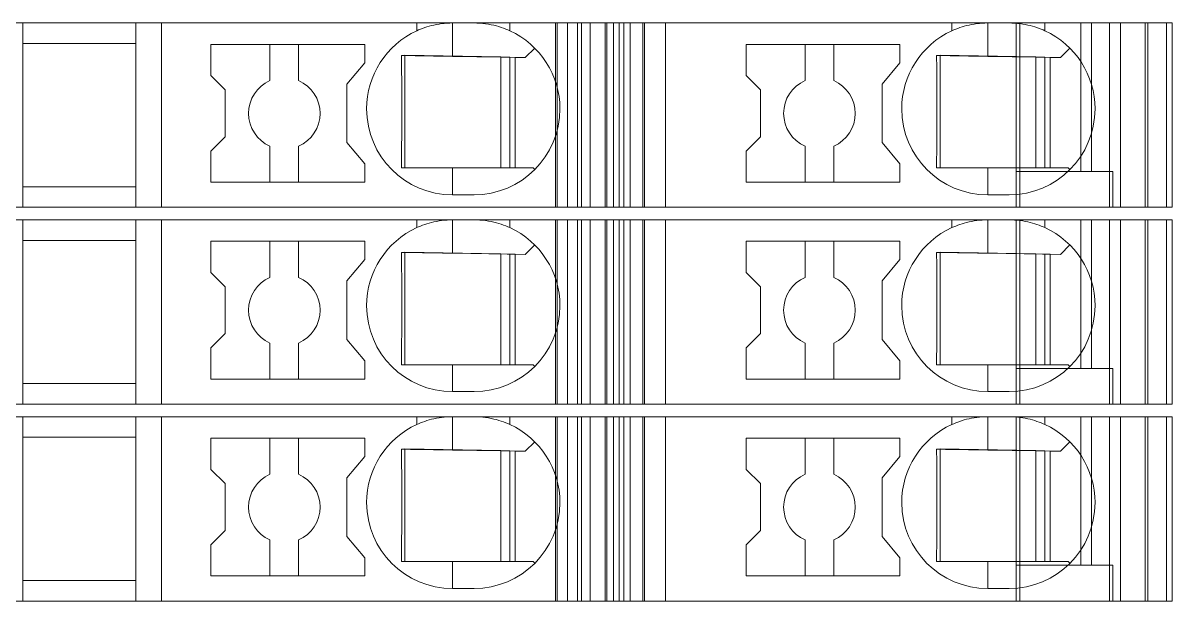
# Model space of a CAD drawing. Header units: millimetres. Extents: x 0 to 2100, y 0 to 1485.
# Drawn here: x 1258.05 to 1290.15, y 370.85 to 387 of the extents above; entities that cross this region are included whole.
import ezdxf
from ezdxf.enums import TextEntityAlignment as Align

# ---------------------------------------------------------------- set-up
doc = ezdxf.new("R2010")
doc.units = ezdxf.units.MM
for name, color, linetype, lineweight in [('EPLAN309', 5, 'Continuous', 5), ('EPLAN493', 5, 'Continuous', 5), ('MAIN-1', 7, 'Continuous', 5), ('MAIN-2', 7, 'Continuous', 5)]:
    doc.layers.add(name, color=color, linetype=linetype, lineweight=lineweight)
doc.styles.add('Tahoma', font='')
doc.styles.get('Tahoma').set_extended_font_data('Tahoma')

# ---------------------------------------------------------------- blocks, each defined once
blk = doc.blocks.new('EPLSYM_LibrarySPECIAL_Symbol12_Variant0_Placement8_75')
at = {"layer": 'EPLAN309', "lineweight": 13, "ltscale": 20}
blk.add_lwpolyline([(0, -5.15), (68.15, -5.15), (68.15, 0), (0, 0)], close=True, dxfattribs=at)
at = {"layer": 'EPLAN493', "color": 5, "style": 'Tahoma'}
blk.add_attdef('17_20450', text='', height=2.93475, dxfattribs=at).set_placement((0, -27.293475), align=Align.MIDDLE_RIGHT)
blk = doc.blocks.new('EPLSYM_LibrarySPECIAL_Symbol12_Variant0_Placement8_76')
at = {"layer": 'EPLAN309', "lineweight": 13, "ltscale": 20}
blk.add_lwpolyline([(0, -5.15), (68.15, -5.15), (68.15, 0), (0, 0)], close=True, dxfattribs=at)
at = {"layer": 'EPLAN493', "color": 5, "style": 'Tahoma'}
blk.add_attdef('17_20450', text='', height=2.93475, dxfattribs=at).set_placement((0, -27.293475), align=Align.MIDDLE_RIGHT)
blk = doc.blocks.new('EPLSYM_LibrarySPECIAL_Symbol12_Variant0_Placement8_77')
at = {"layer": 'EPLAN309', "lineweight": 13, "ltscale": 20}
blk.add_lwpolyline([(0, -5.15), (68.15, -5.15), (68.15, 0), (0, 0)], close=True, dxfattribs=at)
at = {"layer": 'EPLAN493', "color": 5, "style": 'Tahoma'}
blk.add_attdef('17_20450', text='', height=2.93475, dxfattribs=at).set_placement((0, -27.293475), align=Align.MIDDLE_RIGHT)

msp = doc.modelspace()

# ---------------------------------------------------------------- linework, layer by layer
at = {"layer": 'MAIN-1'}
for p, q in [((1258.05, 387), (1261.2, 387)), ((1258.05, 387), (1258.05, 381.85)), ((1261.919, 387), (1261.2, 387)), ((1261.2, 381.85), (1261.2, 387)), ((1269.05, 387), (1261.919, 387)), ((1261.919, 387), (1261.919, 381.85)), ((1269.05, 387), (1270.05, 387)), ((1269.05, 386.782), (1269.05, 387)), ((1269.156, 386.827), (1269.102, 386.805)), ((1269.213, 386.849), (1269.156, 386.827)), ((1269.272, 386.87), (1269.213, 386.849)), ((1269.333, 386.89), (1269.272, 386.87)), ((1269.397, 386.909), (1269.333, 386.89)), ((1269.463, 386.927), (1269.397, 386.909)), ((1269.531, 386.943), (1269.463, 386.927)), ((1269.601, 386.958), (1269.531, 386.943)), ((1269.673, 386.97), (1269.601, 386.958)), ((1269.746, 386.981), (1269.673, 386.97)), ((1269.821, 386.989), (1269.746, 386.981)), ((1269.897, 386.995), (1269.821, 386.989)), ((1269.973, 386.999), (1269.897, 386.995)), ((1270.05, 387), (1269.973, 386.999)), ((1270.05, 386.068), (1270.05, 387)), ((1270.05, 387), (1270.65, 387)), ((1270.65, 387), (1270.732, 386.999)), ((1271.65, 387), (1270.65, 387)), ((1270.732, 386.999), (1270.814, 386.994)), ((1270.814, 386.994), (1270.896, 386.987)), ((1270.896, 386.987), (1270.975, 386.978)), ((1270.975, 386.978), (1271.053, 386.966)), ((1271.053, 386.966), (1271.13, 386.952)), ((1271.13, 386.952), (1271.204, 386.935)), ((1271.204, 386.935), (1271.275, 386.917)), ((1271.275, 386.917), (1271.345, 386.897)), ((1271.345, 386.897), (1271.411, 386.876)), ((1271.411, 386.876), (1271.475, 386.854)), ((1271.475, 386.854), (1271.536, 386.831)), ((1271.536, 386.831), (1271.594, 386.806)), ((1271.594, 386.806), (1271.65, 386.782)), ((1271.65, 387), (1274.704, 387)), ((1271.65, 386.782), (1271.65, 387)), ((1274.832, 387), (1274.704, 387)), ((1274.704, 381.85), (1274.704, 387)), ((1274.832, 387), (1275.367, 387)), ((1274.832, 381.85), (1274.832, 387)), ((1276, 387), (1275.367, 387)), ((1275.367, 381.85), (1275.367, 387)), ((1276, 387), (1284, 387)), ((1276, 381.85), (1276, 387)), ((1284, 387), (1285, 387)), ((1284, 386.782), (1284, 387)), ((1284.106, 386.827), (1284.052, 386.805)), ((1284.163, 386.849), (1284.106, 386.827)), ((1284.222, 386.87), (1284.163, 386.849)), ((1284.283, 386.89), (1284.222, 386.87)), ((1284.347, 386.909), (1284.283, 386.89)), ((1284.413, 386.927), (1284.347, 386.909)), ((1284.481, 386.943), (1284.413, 386.927)), ((1284.551, 386.958), (1284.481, 386.943)), ((1284.622, 386.97), (1284.551, 386.958)), ((1284.696, 386.981), (1284.622, 386.97)), ((1284.771, 386.989), (1284.696, 386.981)), ((1284.847, 386.995), (1284.771, 386.989)), ((1284.923, 386.999), (1284.847, 386.995)), ((1285, 387), (1284.923, 386.999)), ((1285, 386.068), (1285, 387)), ((1285, 387), (1285.6, 387)), ((1285.6, 387), (1285.677, 386.999)), ((1286.6, 387), (1285.6, 387)), ((1285.677, 386.999), (1285.753, 386.995)), ((1285.753, 386.995), (1285.829, 386.989)), ((1285.829, 386.989), (1285.904, 386.981)), ((1285.904, 386.981), (1285.978, 386.97)), ((1285.978, 386.97), (1286.049, 386.958)), ((1286.049, 386.958), (1286.119, 386.943)), ((1286.119, 386.943), (1286.187, 386.927)), ((1286.187, 386.927), (1286.253, 386.909)), ((1286.253, 386.909), (1286.317, 386.89)), ((1286.317, 386.89), (1286.378, 386.87)), ((1286.378, 386.87), (1286.437, 386.849)), ((1286.437, 386.849), (1286.494, 386.827)), ((1286.494, 386.827), (1286.548, 386.805)), ((1286.6, 387), (1290, 387)), ((1286.6, 386.782), (1286.6, 387)), ((1290, 381.85), (1290, 387)), ((1269.102, 386.805), (1269.05, 386.782)), ((1284.052, 386.805), (1284, 386.782)), ((1286.548, 386.805), (1286.6, 386.782)), ((1258.05, 386.425), (1261.2, 386.425)), ((1263.3, 386.4), (1263.3, 385.529)), ((1263.3, 386.4), (1267.6, 386.4)), ((1264.95, 386.4), (1264.95, 385.392)), ((1265.75, 385.392), (1265.75, 386.4)), ((1267.6, 385.889), (1267.6, 386.4)), ((1272.083, 386.033), (1272.347, 386.297)), ((1278.25, 386.4), (1278.25, 385.529)), ((1278.25, 386.4), (1282.55, 386.4)), ((1279.9, 386.4), (1279.9, 385.392)), ((1280.7, 385.392), (1280.7, 386.4)), ((1282.55, 385.889), (1282.55, 386.4)), ((1287.033, 386.033), (1287.297, 386.297)), ((1267.1, 385.293), (1267.6, 385.889)), ((1268.624, 386.092), (1268.625, 386.022)), ((1268.685, 386.091), (1268.624, 386.092)), ((1268.625, 386.022), (1268.625, 385.95)), ((1268.625, 385.95), (1268.626, 385.877)), ((1268.626, 385.877), (1268.627, 385.803)), ((1268.746, 386.09), (1268.685, 386.091)), ((1268.721, 386.091), (1268.721, 382.95)), ((1268.809, 386.089), (1268.746, 386.09)), ((1268.873, 386.088), (1268.809, 386.089)), ((1268.937, 386.087), (1268.873, 386.088)), ((1269.003, 386.086), (1268.937, 386.087)), ((1269.071, 386.085), (1269.003, 386.086)), ((1269.14, 386.084), (1269.071, 386.085)), ((1269.21, 386.082), (1269.14, 386.084)), ((1269.283, 386.081), (1269.21, 386.082)), ((1269.358, 386.08), (1269.283, 386.081)), ((1269.435, 386.079), (1269.358, 386.08)), ((1269.514, 386.077), (1269.435, 386.079)), ((1269.597, 386.076), (1269.514, 386.077)), ((1269.682, 386.075), (1269.597, 386.076)), ((1269.771, 386.073), (1269.682, 386.075)), ((1269.862, 386.071), (1269.771, 386.073)), ((1269.955, 386.07), (1269.862, 386.071)), ((1270.05, 386.068), (1269.955, 386.07)), ((1270.05, 386.068), (1272.083, 386.033)), ((1271.4, 386.045), (1271.4, 382.95)), ((1271.65, 382.95), (1271.65, 386.04)), ((1271.8, 386.038), (1271.8, 382.95)), ((1282.05, 385.293), (1282.55, 385.889)), ((1283.574, 386.092), (1283.574, 386.022)), ((1283.635, 386.091), (1283.574, 386.092)), ((1283.574, 386.022), (1283.575, 385.95)), ((1283.575, 385.95), (1283.576, 385.877)), ((1283.576, 385.877), (1283.577, 385.803)), ((1283.696, 386.09), (1283.635, 386.091)), ((1283.671, 386.091), (1283.671, 382.95)), ((1283.759, 386.089), (1283.696, 386.09)), ((1283.822, 386.088), (1283.759, 386.089)), ((1283.887, 386.087), (1283.822, 386.088)), ((1283.953, 386.086), (1283.887, 386.087)), ((1284.021, 386.085), (1283.953, 386.086)), ((1284.09, 386.084), (1284.021, 386.085)), ((1284.16, 386.082), (1284.09, 386.084)), ((1284.233, 386.081), (1284.16, 386.082)), ((1284.307, 386.08), (1284.233, 386.081)), ((1284.385, 386.079), (1284.307, 386.08)), ((1284.464, 386.077), (1284.385, 386.079)), ((1284.547, 386.076), (1284.464, 386.077)), ((1284.632, 386.075), (1284.547, 386.076)), ((1284.72, 386.073), (1284.632, 386.075)), ((1284.812, 386.071), (1284.72, 386.073)), ((1284.905, 386.07), (1284.812, 386.071)), ((1285, 386.068), (1284.905, 386.07)), ((1285, 386.068), (1287.033, 386.033)), ((1286.35, 386.045), (1286.35, 382.95)), ((1286.6, 382.95), (1286.6, 386.04)), ((1286.75, 386.038), (1286.75, 382.95)), ((1263.7, 385.129), (1263.3, 385.529)), ((1268.627, 385.803), (1268.628, 385.727)), ((1268.628, 385.727), (1268.628, 385.649)), ((1268.628, 385.649), (1268.629, 385.57)), ((1268.629, 385.57), (1268.63, 385.488)), ((1278.65, 385.129), (1278.25, 385.529)), ((1283.577, 385.803), (1283.577, 385.727)), ((1283.577, 385.727), (1283.578, 385.649)), ((1283.578, 385.649), (1283.579, 385.57)), ((1283.579, 385.57), (1283.58, 385.488)), ((1267.1, 385.293), (1267.1, 383.657)), ((1268.63, 385.488), (1268.63, 385.404)), ((1268.63, 385.404), (1268.631, 385.317)), ((1268.631, 385.317), (1268.631, 385.226)), ((1268.631, 385.226), (1268.632, 385.132)), ((1282.05, 385.293), (1282.05, 383.657)), ((1283.58, 385.488), (1283.58, 385.404)), ((1283.58, 385.404), (1283.581, 385.317)), ((1283.581, 385.317), (1283.581, 385.226)), ((1283.581, 385.226), (1283.582, 385.132)), ((1263.7, 385.129), (1263.7, 383.821)), ((1268.632, 385.132), (1268.633, 385.034)), ((1268.633, 385.034), (1268.633, 384.931)), ((1268.633, 384.931), (1268.633, 384.824)), ((1278.65, 385.129), (1278.65, 383.821)), ((1283.582, 385.132), (1283.582, 385.034)), ((1283.582, 385.034), (1283.583, 384.931)), ((1283.583, 384.931), (1283.583, 384.824)), ((1268.633, 384.824), (1268.633, 384.713)), ((1268.633, 384.713), (1268.634, 384.6)), ((1268.634, 384.6), (1268.633, 384.479)), ((1283.583, 384.824), (1283.583, 384.713)), ((1283.583, 384.713), (1283.583, 384.6)), ((1283.583, 384.6), (1283.583, 384.479)), ((1268.633, 384.247), (1268.632, 384.138)), ((1268.633, 384.479), (1268.633, 384.361)), ((1268.633, 384.361), (1268.633, 384.247)), ((1283.583, 384.247), (1283.582, 384.138)), ((1283.583, 384.479), (1283.583, 384.361)), ((1283.583, 384.361), (1283.583, 384.247)), ((1268.632, 384.034), (1268.631, 383.934)), ((1268.631, 383.934), (1268.631, 383.839)), ((1268.632, 384.138), (1268.632, 384.034)), ((1283.582, 384.034), (1283.581, 383.934)), ((1283.581, 383.934), (1283.581, 383.839)), ((1283.582, 384.138), (1283.582, 384.034)), ((1263.7, 383.821), (1263.3, 383.421)), ((1267.1, 383.657), (1267.6, 383.061)), ((1268.629, 383.659), (1268.628, 383.573)), ((1268.63, 383.748), (1268.629, 383.659)), ((1268.631, 383.839), (1268.63, 383.748)), ((1278.65, 383.821), (1278.25, 383.421)), ((1282.05, 383.657), (1282.55, 383.061)), ((1283.579, 383.659), (1283.578, 383.573)), ((1283.58, 383.748), (1283.579, 383.659)), ((1283.581, 383.839), (1283.58, 383.748)), ((1263.3, 383.421), (1263.3, 382.55)), ((1264.95, 383.558), (1264.95, 382.55)), ((1265.75, 383.558), (1265.75, 382.55)), ((1268.626, 383.329), (1268.625, 383.25)), ((1268.627, 383.408), (1268.626, 383.329)), ((1268.628, 383.49), (1268.627, 383.408)), ((1268.628, 383.573), (1268.628, 383.49)), ((1278.25, 383.421), (1278.25, 382.55)), ((1279.9, 383.558), (1279.9, 382.55)), ((1280.7, 383.558), (1280.7, 382.55)), ((1283.576, 383.329), (1283.575, 383.25)), ((1283.577, 383.408), (1283.576, 383.329)), ((1283.578, 383.49), (1283.577, 383.408)), ((1283.578, 383.573), (1283.578, 383.49)), ((1267.6, 382.55), (1267.6, 383.061)), ((1268.623, 383.024), (1268.622, 382.95)), ((1268.624, 383.098), (1268.623, 383.024)), ((1268.625, 383.25), (1268.624, 383.174)), ((1268.624, 383.174), (1268.624, 383.098)), ((1282.55, 382.55), (1282.55, 383.061)), ((1283.573, 383.024), (1283.572, 382.95)), ((1283.574, 383.098), (1283.573, 383.024)), ((1283.575, 383.25), (1283.574, 383.174)), ((1283.574, 383.174), (1283.574, 383.098)), ((1268.622, 382.95), (1268.683, 382.95)), ((1268.683, 382.95), (1268.746, 382.95)), ((1268.746, 382.95), (1268.809, 382.95)), ((1268.809, 382.95), (1268.873, 382.95)), ((1268.873, 382.95), (1268.939, 382.95)), ((1268.939, 382.95), (1269.005, 382.95)), ((1269.005, 382.95), (1269.074, 382.95)), ((1269.074, 382.95), (1269.144, 382.95)), ((1269.144, 382.95), (1269.215, 382.95)), ((1269.215, 382.95), (1269.289, 382.95)), ((1269.289, 382.95), (1269.364, 382.95)), ((1269.364, 382.95), (1269.442, 382.95)), ((1269.442, 382.95), (1269.522, 382.95)), ((1269.522, 382.95), (1269.605, 382.95)), ((1269.605, 382.95), (1269.69, 382.95)), ((1269.69, 382.95), (1269.778, 382.95)), ((1269.778, 382.95), (1269.867, 382.95)), ((1269.867, 382.95), (1269.958, 382.95)), ((1269.958, 382.95), (1270.05, 382.95)), ((1270.05, 382.95), (1272.3, 382.95)), ((1270.05, 382.95), (1270.05, 382.2)), ((1272.347, 382.903), (1272.3, 382.95)), ((1283.572, 382.95), (1283.633, 382.95)), ((1283.633, 382.95), (1283.695, 382.95)), ((1283.695, 382.95), (1283.759, 382.95)), ((1283.759, 382.95), (1283.823, 382.95)), ((1283.823, 382.95), (1283.889, 382.95)), ((1283.889, 382.95), (1283.955, 382.95)), ((1283.955, 382.95), (1284.024, 382.95)), ((1284.024, 382.95), (1284.093, 382.95)), ((1284.093, 382.95), (1284.165, 382.95)), ((1284.165, 382.95), (1284.239, 382.95)), ((1284.239, 382.95), (1284.314, 382.95)), ((1284.314, 382.95), (1284.392, 382.95)), ((1284.392, 382.95), (1284.472, 382.95)), ((1284.472, 382.95), (1284.555, 382.95)), ((1284.555, 382.95), (1284.64, 382.95)), ((1284.64, 382.95), (1284.727, 382.95)), ((1284.727, 382.95), (1284.817, 382.95)), ((1284.817, 382.95), (1284.908, 382.95)), ((1284.908, 382.95), (1285, 382.95)), ((1285, 382.95), (1285, 382.2)), ((1285, 382.95), (1287.25, 382.95)), ((1287.297, 382.903), (1287.25, 382.95)), ((1258.05, 382.425), (1261.2, 382.425)), ((1267.6, 382.55), (1263.3, 382.55)), ((1282.55, 382.55), (1278.25, 382.55)), ((1270.65, 382.2), (1270.05, 382.2)), ((1285.6, 382.2), (1285, 382.2)), ((1258.05, 381.85), (1261.2, 381.85)), ((1261.919, 381.85), (1261.2, 381.85)), ((1261.919, 381.85), (1274.704, 381.85)), ((1273.544, 381.85), (1273.544, 381.85)), ((1273.65, 381.85), (1273.65, 381.85)), ((1274.832, 381.85), (1274.704, 381.85)), ((1274.832, 381.85), (1275.367, 381.85)), ((1276, 381.85), (1275.367, 381.85)), ((1276, 381.85), (1290, 381.85)), ((1288.5, 381.85), (1288.5, 381.85)), ((1258.05, 381.5), (1261.2, 381.5)), ((1258.05, 381.5), (1258.05, 376.35)), ((1261.919, 381.5), (1261.2, 381.5)), ((1261.2, 376.35), (1261.2, 381.5)), ((1269.05, 381.5), (1261.919, 381.5)), ((1261.919, 381.5), (1261.919, 376.35)), ((1269.05, 381.5), (1270.05, 381.5)), ((1269.05, 381.282), (1269.05, 381.5)), ((1269.213, 381.349), (1269.156, 381.327)), ((1269.272, 381.37), (1269.213, 381.349)), ((1269.333, 381.39), (1269.272, 381.37)), ((1269.397, 381.409), (1269.333, 381.39)), ((1269.463, 381.427), (1269.397, 381.409)), ((1269.531, 381.443), (1269.463, 381.427)), ((1269.601, 381.458), (1269.531, 381.443)), ((1269.673, 381.47), (1269.601, 381.458)), ((1269.746, 381.481), (1269.673, 381.47)), ((1269.821, 381.489), (1269.746, 381.481)), ((1269.897, 381.495), (1269.821, 381.489)), ((1269.973, 381.499), (1269.897, 381.495)), ((1270.05, 381.5), (1269.973, 381.499)), ((1270.05, 380.568), (1270.05, 381.5)), ((1270.05, 381.5), (1270.65, 381.5)), ((1270.65, 381.5), (1270.732, 381.499)), ((1271.65, 381.5), (1270.65, 381.5)), ((1270.732, 381.499), (1270.814, 381.494)), ((1270.814, 381.494), (1270.896, 381.487)), ((1270.896, 381.487), (1270.975, 381.478)), ((1270.975, 381.478), (1271.053, 381.466)), ((1271.053, 381.466), (1271.13, 381.452)), ((1271.13, 381.452), (1271.204, 381.435)), ((1271.204, 381.435), (1271.275, 381.417)), ((1271.275, 381.417), (1271.345, 381.397)), ((1271.345, 381.397), (1271.411, 381.376)), ((1271.411, 381.376), (1271.475, 381.354)), ((1271.475, 381.354), (1271.536, 381.331)), ((1271.65, 381.5), (1274.704, 381.5)), ((1271.65, 381.282), (1271.65, 381.5)), ((1274.832, 381.5), (1274.704, 381.5)), ((1274.704, 376.35), (1274.704, 381.5)), ((1274.832, 381.5), (1275.367, 381.5)), ((1274.832, 376.35), (1274.832, 381.5)), ((1276, 381.5), (1275.367, 381.5)), ((1275.367, 376.35), (1275.367, 381.5)), ((1276, 381.5), (1284, 381.5)), ((1276, 376.35), (1276, 381.5)), ((1284, 381.5), (1285, 381.5)), ((1284, 381.282), (1284, 381.5)), ((1284.163, 381.349), (1284.106, 381.327)), ((1284.222, 381.37), (1284.163, 381.349)), ((1284.283, 381.39), (1284.222, 381.37)), ((1284.347, 381.409), (1284.283, 381.39)), ((1284.413, 381.427), (1284.347, 381.409)), ((1284.481, 381.443), (1284.413, 381.427)), ((1284.551, 381.458), (1284.481, 381.443)), ((1284.622, 381.47), (1284.551, 381.458)), ((1284.696, 381.481), (1284.622, 381.47)), ((1284.771, 381.489), (1284.696, 381.481)), ((1284.847, 381.495), (1284.771, 381.489)), ((1284.923, 381.499), (1284.847, 381.495)), ((1285, 381.5), (1284.923, 381.499)), ((1285, 380.568), (1285, 381.5)), ((1285, 381.5), (1285.6, 381.5)), ((1285.6, 381.5), (1285.677, 381.499)), ((1286.6, 381.5), (1285.6, 381.5)), ((1285.677, 381.499), (1285.753, 381.495)), ((1285.753, 381.495), (1285.829, 381.489)), ((1285.829, 381.489), (1285.904, 381.481)), ((1285.904, 381.481), (1285.978, 381.47)), ((1285.978, 381.47), (1286.049, 381.458)), ((1286.049, 381.458), (1286.119, 381.443)), ((1286.119, 381.443), (1286.187, 381.427)), ((1286.187, 381.427), (1286.253, 381.409)), ((1286.253, 381.409), (1286.317, 381.39)), ((1286.317, 381.39), (1286.378, 381.37)), ((1286.378, 381.37), (1286.437, 381.349)), ((1286.437, 381.349), (1286.494, 381.327)), ((1286.6, 381.5), (1290, 381.5)), ((1286.6, 381.282), (1286.6, 381.5)), ((1290, 376.35), (1290, 381.5)), ((1269.102, 381.305), (1269.05, 381.282)), ((1269.156, 381.327), (1269.102, 381.305)), ((1271.536, 381.331), (1271.594, 381.306)), ((1271.594, 381.306), (1271.65, 381.282)), ((1284.052, 381.305), (1284, 381.282)), ((1284.106, 381.327), (1284.052, 381.305)), ((1286.494, 381.327), (1286.548, 381.305)), ((1286.548, 381.305), (1286.6, 381.282)), ((1258.05, 380.925), (1261.2, 380.925)), ((1263.3, 380.9), (1263.3, 380.029)), ((1263.3, 380.9), (1267.6, 380.9)), ((1264.95, 380.9), (1264.95, 379.892)), ((1265.75, 379.892), (1265.75, 380.9)), ((1267.6, 380.389), (1267.6, 380.9)), ((1272.083, 380.533), (1272.347, 380.797)), ((1278.25, 380.9), (1278.25, 380.029)), ((1278.25, 380.9), (1282.55, 380.9)), ((1279.9, 380.9), (1279.9, 379.892)), ((1280.7, 379.892), (1280.7, 380.9)), ((1282.55, 380.389), (1282.55, 380.9)), ((1287.033, 380.533), (1287.297, 380.797)), ((1267.1, 379.793), (1267.6, 380.389)), ((1268.624, 380.592), (1268.625, 380.522)), ((1268.685, 380.591), (1268.624, 380.592)), ((1268.625, 380.522), (1268.625, 380.45)), ((1268.625, 380.45), (1268.626, 380.377)), ((1268.746, 380.59), (1268.685, 380.591)), ((1268.721, 380.591), (1268.721, 377.45)), ((1268.809, 380.589), (1268.746, 380.59)), ((1268.873, 380.588), (1268.809, 380.589)), ((1268.937, 380.587), (1268.873, 380.588)), ((1269.003, 380.586), (1268.937, 380.587)), ((1269.071, 380.585), (1269.003, 380.586)), ((1269.14, 380.584), (1269.071, 380.585)), ((1269.21, 380.582), (1269.14, 380.584)), ((1269.283, 380.581), (1269.21, 380.582)), ((1269.358, 380.58), (1269.283, 380.581)), ((1269.435, 380.579), (1269.358, 380.58)), ((1269.514, 380.577), (1269.435, 380.579)), ((1269.597, 380.576), (1269.514, 380.577)), ((1269.682, 380.575), (1269.597, 380.576)), ((1269.771, 380.573), (1269.682, 380.575)), ((1269.862, 380.571), (1269.771, 380.573)), ((1269.955, 380.57), (1269.862, 380.571)), ((1270.05, 380.568), (1269.955, 380.57)), ((1270.05, 380.568), (1272.083, 380.533)), ((1271.4, 380.545), (1271.4, 377.45)), ((1271.65, 377.45), (1271.65, 380.54)), ((1271.8, 380.538), (1271.8, 377.45)), ((1282.05, 379.793), (1282.55, 380.389)), ((1283.574, 380.592), (1283.574, 380.522)), ((1283.635, 380.591), (1283.574, 380.592)), ((1283.574, 380.522), (1283.575, 380.45)), ((1283.575, 380.45), (1283.576, 380.377)), ((1283.696, 380.59), (1283.635, 380.591)), ((1283.671, 380.591), (1283.671, 377.45)), ((1283.759, 380.589), (1283.696, 380.59)), ((1283.822, 380.588), (1283.759, 380.589)), ((1283.887, 380.587), (1283.822, 380.588)), ((1283.953, 380.586), (1283.887, 380.587)), ((1284.021, 380.585), (1283.953, 380.586)), ((1284.09, 380.584), (1284.021, 380.585)), ((1284.16, 380.582), (1284.09, 380.584)), ((1284.233, 380.581), (1284.16, 380.582)), ((1284.307, 380.58), (1284.233, 380.581)), ((1284.385, 380.579), (1284.307, 380.58)), ((1284.464, 380.577), (1284.385, 380.579)), ((1284.547, 380.576), (1284.464, 380.577)), ((1284.632, 380.575), (1284.547, 380.576)), ((1284.72, 380.573), (1284.632, 380.575)), ((1284.812, 380.571), (1284.72, 380.573)), ((1284.905, 380.57), (1284.812, 380.571)), ((1285, 380.568), (1284.905, 380.57)), ((1285, 380.568), (1287.033, 380.533)), ((1286.35, 380.545), (1286.35, 377.45)), ((1286.6, 377.45), (1286.6, 380.54)), ((1286.75, 380.538), (1286.75, 377.45)), ((1268.626, 380.377), (1268.627, 380.303)), ((1268.627, 380.303), (1268.628, 380.227)), ((1268.628, 380.227), (1268.628, 380.149)), ((1268.628, 380.149), (1268.629, 380.07)), ((1268.629, 380.07), (1268.63, 379.988)), ((1283.576, 380.377), (1283.577, 380.303)), ((1283.577, 380.303), (1283.577, 380.227)), ((1283.577, 380.227), (1283.578, 380.149)), ((1283.578, 380.149), (1283.579, 380.07)), ((1283.579, 380.07), (1283.58, 379.988)), ((1263.7, 379.629), (1263.3, 380.029)), ((1267.1, 379.793), (1267.1, 378.157)), ((1268.63, 379.988), (1268.63, 379.904)), ((1268.63, 379.904), (1268.631, 379.817)), ((1268.631, 379.817), (1268.631, 379.726)), ((1278.65, 379.629), (1278.25, 380.029)), ((1282.05, 379.793), (1282.05, 378.157)), ((1283.58, 379.988), (1283.58, 379.904)), ((1283.58, 379.904), (1283.581, 379.817)), ((1283.581, 379.817), (1283.581, 379.726)), ((1263.7, 379.629), (1263.7, 378.321)), ((1268.631, 379.726), (1268.632, 379.632)), ((1268.632, 379.632), (1268.633, 379.534)), ((1268.633, 379.534), (1268.633, 379.431)), ((1268.633, 379.431), (1268.633, 379.324)), ((1278.65, 379.629), (1278.65, 378.321)), ((1283.581, 379.726), (1283.582, 379.632)), ((1283.582, 379.632), (1283.582, 379.534)), ((1283.582, 379.534), (1283.583, 379.431)), ((1283.583, 379.431), (1283.583, 379.324)), ((1268.633, 379.324), (1268.633, 379.213)), ((1268.633, 379.213), (1268.634, 379.1)), ((1283.583, 379.324), (1283.583, 379.213)), ((1283.583, 379.213), (1283.583, 379.1)), ((1268.634, 379.1), (1268.633, 378.979)), ((1268.633, 378.979), (1268.633, 378.861)), ((1268.633, 378.861), (1268.633, 378.747)), ((1283.583, 379.1), (1283.583, 378.979)), ((1283.583, 378.979), (1283.583, 378.861)), ((1283.583, 378.861), (1283.583, 378.747)), ((1268.632, 378.534), (1268.631, 378.434)), ((1268.633, 378.747), (1268.632, 378.638)), ((1268.632, 378.638), (1268.632, 378.534)), ((1283.582, 378.534), (1283.581, 378.434)), ((1283.583, 378.747), (1283.582, 378.638)), ((1283.582, 378.638), (1283.582, 378.534)), ((1263.7, 378.321), (1263.3, 377.921)), ((1267.1, 378.157), (1267.6, 377.561)), ((1268.629, 378.159), (1268.628, 378.073)), ((1268.63, 378.248), (1268.629, 378.159)), ((1268.631, 378.339), (1268.63, 378.248)), ((1268.631, 378.434), (1268.631, 378.339)), ((1278.65, 378.321), (1278.25, 377.921)), ((1282.05, 378.157), (1282.55, 377.561)), ((1283.579, 378.159), (1283.578, 378.073)), ((1283.58, 378.248), (1283.579, 378.159)), ((1283.581, 378.339), (1283.58, 378.248)), ((1283.581, 378.434), (1283.581, 378.339)), ((1263.3, 377.921), (1263.3, 377.05)), ((1264.95, 378.058), (1264.95, 377.05)), ((1265.75, 378.058), (1265.75, 377.05)), ((1268.626, 377.829), (1268.625, 377.75)), ((1268.627, 377.908), (1268.626, 377.829)), ((1268.628, 377.99), (1268.627, 377.908)), ((1268.628, 378.073), (1268.628, 377.99)), ((1278.25, 377.921), (1278.25, 377.05)), ((1279.9, 378.058), (1279.9, 377.05)), ((1280.7, 378.058), (1280.7, 377.05)), ((1283.576, 377.829), (1283.575, 377.75)), ((1283.577, 377.908), (1283.576, 377.829)), ((1283.578, 377.99), (1283.577, 377.908)), ((1283.578, 378.073), (1283.578, 377.99)), ((1267.6, 377.05), (1267.6, 377.561)), ((1268.623, 377.524), (1268.622, 377.45)), ((1268.624, 377.598), (1268.623, 377.524)), ((1268.625, 377.75), (1268.624, 377.674)), ((1268.624, 377.674), (1268.624, 377.598)), ((1282.55, 377.05), (1282.55, 377.561)), ((1283.573, 377.524), (1283.572, 377.45)), ((1283.574, 377.598), (1283.573, 377.524)), ((1283.575, 377.75), (1283.574, 377.674)), ((1283.574, 377.674), (1283.574, 377.598)), ((1268.622, 377.45), (1268.683, 377.45)), ((1268.683, 377.45), (1268.746, 377.45)), ((1268.746, 377.45), (1268.809, 377.45)), ((1268.809, 377.45), (1268.873, 377.45)), ((1268.873, 377.45), (1268.939, 377.45)), ((1268.939, 377.45), (1269.005, 377.45)), ((1269.005, 377.45), (1269.074, 377.45)), ((1269.074, 377.45), (1269.144, 377.45)), ((1269.144, 377.45), (1269.215, 377.45)), ((1269.215, 377.45), (1269.289, 377.45)), ((1269.289, 377.45), (1269.364, 377.45)), ((1269.364, 377.45), (1269.442, 377.45)), ((1269.442, 377.45), (1269.522, 377.45)), ((1269.522, 377.45), (1269.605, 377.45)), ((1269.605, 377.45), (1269.69, 377.45)), ((1269.69, 377.45), (1269.778, 377.45)), ((1269.778, 377.45), (1269.867, 377.45)), ((1269.867, 377.45), (1269.958, 377.45)), ((1269.958, 377.45), (1270.05, 377.45)), ((1270.05, 377.45), (1272.3, 377.45)), ((1270.05, 377.45), (1270.05, 376.7)), ((1272.347, 377.403), (1272.3, 377.45)), ((1283.572, 377.45), (1283.633, 377.45)), ((1283.633, 377.45), (1283.695, 377.45)), ((1283.695, 377.45), (1283.759, 377.45)), ((1283.759, 377.45), (1283.823, 377.45)), ((1283.823, 377.45), (1283.889, 377.45)), ((1283.889, 377.45), (1283.955, 377.45)), ((1283.955, 377.45), (1284.024, 377.45)), ((1284.024, 377.45), (1284.093, 377.45)), ((1284.093, 377.45), (1284.165, 377.45)), ((1284.165, 377.45), (1284.239, 377.45)), ((1284.239, 377.45), (1284.314, 377.45)), ((1284.314, 377.45), (1284.392, 377.45)), ((1284.392, 377.45), (1284.472, 377.45)), ((1284.472, 377.45), (1284.555, 377.45)), ((1284.555, 377.45), (1284.64, 377.45)), ((1284.64, 377.45), (1284.727, 377.45)), ((1284.727, 377.45), (1284.817, 377.45)), ((1284.817, 377.45), (1284.908, 377.45)), ((1284.908, 377.45), (1285, 377.45)), ((1285, 377.45), (1285, 376.7)), ((1285, 377.45), (1287.25, 377.45)), ((1287.297, 377.403), (1287.25, 377.45)), ((1258.05, 376.925), (1261.2, 376.925)), ((1267.6, 377.05), (1263.3, 377.05)), ((1282.55, 377.05), (1278.25, 377.05)), ((1270.65, 376.7), (1270.05, 376.7)), ((1285.6, 376.7), (1285, 376.7)), ((1258.05, 376.35), (1261.2, 376.35)), ((1261.919, 376.35), (1261.2, 376.35)), ((1261.919, 376.35), (1274.704, 376.35)), ((1273.544, 376.35), (1273.544, 376.35)), ((1273.65, 376.35), (1273.65, 376.35)), ((1274.832, 376.35), (1274.704, 376.35)), ((1274.832, 376.35), (1275.367, 376.35)), ((1276, 376.35), (1275.367, 376.35)), ((1276, 376.35), (1290, 376.35)), ((1288.5, 376.35), (1288.5, 376.35)), ((1258.05, 376), (1261.2, 376)), ((1258.05, 376), (1258.05, 370.85)), ((1261.919, 376), (1261.2, 376)), ((1261.2, 370.85), (1261.2, 376)), ((1269.05, 376), (1261.919, 376)), ((1261.919, 376), (1261.919, 370.85)), ((1269.05, 376), (1270.05, 376)), ((1269.05, 375.782), (1269.05, 376)), ((1269.397, 375.909), (1269.333, 375.89)), ((1269.463, 375.927), (1269.397, 375.909)), ((1269.531, 375.943), (1269.463, 375.927)), ((1269.601, 375.958), (1269.531, 375.943)), ((1269.673, 375.97), (1269.601, 375.958)), ((1269.746, 375.981), (1269.673, 375.97)), ((1269.821, 375.989), (1269.746, 375.981)), ((1269.897, 375.995), (1269.821, 375.989)), ((1269.973, 375.999), (1269.897, 375.995)), ((1270.05, 376), (1269.973, 375.999)), ((1270.05, 375.068), (1270.05, 376)), ((1270.05, 376), (1270.65, 376)), ((1270.65, 376), (1270.732, 375.999)), ((1271.65, 376), (1270.65, 376)), ((1270.732, 375.999), (1270.814, 375.994)), ((1270.814, 375.994), (1270.896, 375.987)), ((1270.896, 375.987), (1270.975, 375.978)), ((1270.975, 375.978), (1271.053, 375.966)), ((1271.053, 375.966), (1271.13, 375.952)), ((1271.13, 375.952), (1271.204, 375.935)), ((1271.204, 375.935), (1271.275, 375.917)), ((1271.275, 375.917), (1271.345, 375.897)), ((1271.345, 375.897), (1271.411, 375.876)), ((1271.65, 376), (1274.704, 376)), ((1271.65, 375.782), (1271.65, 376)), ((1274.832, 376), (1274.704, 376)), ((1274.704, 370.85), (1274.704, 376)), ((1274.832, 376), (1275.367, 376)), ((1274.832, 370.85), (1274.832, 376)), ((1276, 376), (1275.367, 376)), ((1275.367, 370.85), (1275.367, 376)), ((1276, 376), (1284, 376)), ((1276, 370.85), (1276, 376)), ((1284, 376), (1285, 376)), ((1284, 375.782), (1284, 376)), ((1284.347, 375.909), (1284.283, 375.89)), ((1284.413, 375.927), (1284.347, 375.909)), ((1284.481, 375.943), (1284.413, 375.927)), ((1284.551, 375.958), (1284.481, 375.943)), ((1284.622, 375.97), (1284.551, 375.958)), ((1284.696, 375.981), (1284.622, 375.97)), ((1284.771, 375.989), (1284.696, 375.981)), ((1284.847, 375.995), (1284.771, 375.989)), ((1284.923, 375.999), (1284.847, 375.995)), ((1285, 376), (1284.923, 375.999)), ((1285, 375.068), (1285, 376)), ((1285, 376), (1285.6, 376)), ((1285.6, 376), (1285.677, 375.999)), ((1286.6, 376), (1285.6, 376)), ((1285.677, 375.999), (1285.753, 375.995)), ((1285.753, 375.995), (1285.829, 375.989)), ((1285.829, 375.989), (1285.904, 375.981)), ((1285.904, 375.981), (1285.978, 375.97)), ((1285.978, 375.97), (1286.049, 375.958)), ((1286.049, 375.958), (1286.119, 375.943)), ((1286.119, 375.943), (1286.187, 375.927)), ((1286.187, 375.927), (1286.253, 375.909)), ((1286.253, 375.909), (1286.317, 375.89)), ((1286.6, 376), (1290, 376)), ((1286.6, 375.782), (1286.6, 376)), ((1290, 370.85), (1290, 376)), ((1269.102, 375.805), (1269.05, 375.782)), ((1269.156, 375.827), (1269.102, 375.805)), ((1269.213, 375.849), (1269.156, 375.827)), ((1269.272, 375.87), (1269.213, 375.849)), ((1269.333, 375.89), (1269.272, 375.87)), ((1271.411, 375.876), (1271.475, 375.854)), ((1271.475, 375.854), (1271.536, 375.831)), ((1271.536, 375.831), (1271.594, 375.806)), ((1271.594, 375.806), (1271.65, 375.782)), ((1284.052, 375.805), (1284, 375.782)), ((1284.106, 375.827), (1284.052, 375.805)), ((1284.163, 375.849), (1284.106, 375.827)), ((1284.222, 375.87), (1284.163, 375.849)), ((1284.283, 375.89), (1284.222, 375.87)), ((1286.317, 375.89), (1286.378, 375.87)), ((1286.378, 375.87), (1286.437, 375.849)), ((1286.437, 375.849), (1286.494, 375.827)), ((1286.494, 375.827), (1286.548, 375.805)), ((1286.548, 375.805), (1286.6, 375.782)), ((1258.05, 375.425), (1261.2, 375.425)), ((1263.3, 375.4), (1263.3, 374.529)), ((1263.3, 375.4), (1267.6, 375.4)), ((1264.95, 375.4), (1264.95, 374.392)), ((1265.75, 374.392), (1265.75, 375.4)), ((1267.6, 374.889), (1267.6, 375.4)), ((1272.083, 375.033), (1272.347, 375.297)), ((1278.25, 375.4), (1278.25, 374.529)), ((1278.25, 375.4), (1282.55, 375.4)), ((1279.9, 375.4), (1279.9, 374.392)), ((1280.7, 374.392), (1280.7, 375.4)), ((1282.55, 374.889), (1282.55, 375.4)), ((1287.033, 375.033), (1287.297, 375.297)), ((1268.624, 375.092), (1268.625, 375.022)), ((1268.685, 375.091), (1268.624, 375.092)), ((1268.625, 375.022), (1268.625, 374.95)), ((1268.625, 374.95), (1268.626, 374.877)), ((1268.746, 375.09), (1268.685, 375.091)), ((1268.721, 375.091), (1268.721, 371.95)), ((1268.809, 375.089), (1268.746, 375.09)), ((1268.873, 375.088), (1268.809, 375.089)), ((1268.937, 375.087), (1268.873, 375.088)), ((1269.003, 375.086), (1268.937, 375.087)), ((1269.071, 375.085), (1269.003, 375.086)), ((1269.14, 375.084), (1269.071, 375.085)), ((1269.21, 375.082), (1269.14, 375.084)), ((1269.283, 375.081), (1269.21, 375.082)), ((1269.358, 375.08), (1269.283, 375.081)), ((1269.435, 375.079), (1269.358, 375.08)), ((1269.514, 375.077), (1269.435, 375.079)), ((1269.597, 375.076), (1269.514, 375.077)), ((1269.682, 375.075), (1269.597, 375.076)), ((1269.771, 375.073), (1269.682, 375.075)), ((1269.862, 375.071), (1269.771, 375.073)), ((1269.955, 375.07), (1269.862, 375.071)), ((1270.05, 375.068), (1269.955, 375.07)), ((1270.05, 375.068), (1272.083, 375.033)), ((1271.4, 375.045), (1271.4, 371.95)), ((1271.65, 371.95), (1271.65, 375.04)), ((1271.8, 375.038), (1271.8, 371.95)), ((1283.574, 375.092), (1283.574, 375.022)), ((1283.635, 375.091), (1283.574, 375.092)), ((1283.574, 375.022), (1283.575, 374.95)), ((1283.575, 374.95), (1283.576, 374.877)), ((1283.696, 375.09), (1283.635, 375.091)), ((1283.671, 375.091), (1283.671, 371.95)), ((1283.759, 375.089), (1283.696, 375.09)), ((1283.822, 375.088), (1283.759, 375.089)), ((1283.887, 375.087), (1283.822, 375.088)), ((1283.953, 375.086), (1283.887, 375.087)), ((1284.021, 375.085), (1283.953, 375.086)), ((1284.09, 375.084), (1284.021, 375.085)), ((1284.16, 375.082), (1284.09, 375.084)), ((1284.233, 375.081), (1284.16, 375.082)), ((1284.307, 375.08), (1284.233, 375.081)), ((1284.385, 375.079), (1284.307, 375.08)), ((1284.464, 375.077), (1284.385, 375.079)), ((1284.547, 375.076), (1284.464, 375.077)), ((1284.632, 375.075), (1284.547, 375.076)), ((1284.72, 375.073), (1284.632, 375.075)), ((1284.812, 375.071), (1284.72, 375.073)), ((1284.905, 375.07), (1284.812, 375.071)), ((1285, 375.068), (1284.905, 375.07)), ((1285, 375.068), (1287.033, 375.033)), ((1286.35, 375.045), (1286.35, 371.95)), ((1286.6, 371.95), (1286.6, 375.04)), ((1286.75, 375.038), (1286.75, 371.95)), ((1267.1, 374.293), (1267.6, 374.889)), ((1268.626, 374.877), (1268.627, 374.803)), ((1268.627, 374.803), (1268.628, 374.727)), ((1268.628, 374.727), (1268.628, 374.649)), ((1268.628, 374.649), (1268.629, 374.57)), ((1282.05, 374.293), (1282.55, 374.889)), ((1283.576, 374.877), (1283.577, 374.803)), ((1283.577, 374.803), (1283.577, 374.727)), ((1283.577, 374.727), (1283.578, 374.649)), ((1283.578, 374.649), (1283.579, 374.57)), ((1263.7, 374.129), (1263.3, 374.529)), ((1267.1, 374.293), (1267.1, 372.657)), ((1268.629, 374.57), (1268.63, 374.488)), ((1268.63, 374.488), (1268.63, 374.404)), ((1268.63, 374.404), (1268.631, 374.317)), ((1268.631, 374.317), (1268.631, 374.226)), ((1278.65, 374.129), (1278.25, 374.529)), ((1282.05, 374.293), (1282.05, 372.657)), ((1283.579, 374.57), (1283.58, 374.488)), ((1283.58, 374.488), (1283.58, 374.404)), ((1283.58, 374.404), (1283.581, 374.317)), ((1283.581, 374.317), (1283.581, 374.226)), ((1263.7, 374.129), (1263.7, 372.821)), ((1268.631, 374.226), (1268.632, 374.132)), ((1268.632, 374.132), (1268.633, 374.034)), ((1268.633, 374.034), (1268.633, 373.931)), ((1278.65, 374.129), (1278.65, 372.821)), ((1283.581, 374.226), (1283.582, 374.132)), ((1283.582, 374.132), (1283.582, 374.034)), ((1283.582, 374.034), (1283.583, 373.931)), ((1268.633, 373.931), (1268.633, 373.824)), ((1268.633, 373.824), (1268.633, 373.713)), ((1268.633, 373.713), (1268.634, 373.6)), ((1283.583, 373.931), (1283.583, 373.824)), ((1283.583, 373.824), (1283.583, 373.713)), ((1283.583, 373.713), (1283.583, 373.6)), ((1268.634, 373.6), (1268.633, 373.479)), ((1268.633, 373.479), (1268.633, 373.361)), ((1268.633, 373.361), (1268.633, 373.247)), ((1283.583, 373.6), (1283.583, 373.479)), ((1283.583, 373.479), (1283.583, 373.361)), ((1283.583, 373.361), (1283.583, 373.247)), ((1268.632, 373.034), (1268.631, 372.934)), ((1268.633, 373.247), (1268.632, 373.138)), ((1268.632, 373.138), (1268.632, 373.034)), ((1283.582, 373.034), (1283.581, 372.934)), ((1283.583, 373.247), (1283.582, 373.138)), ((1283.582, 373.138), (1283.582, 373.034)), ((1263.7, 372.821), (1263.3, 372.421)), ((1268.63, 372.748), (1268.629, 372.659)), ((1268.631, 372.839), (1268.63, 372.748)), ((1268.631, 372.934), (1268.631, 372.839)), ((1278.65, 372.821), (1278.25, 372.421)), ((1283.58, 372.748), (1283.579, 372.659)), ((1283.581, 372.839), (1283.58, 372.748)), ((1283.581, 372.934), (1283.581, 372.839)), ((1263.3, 372.421), (1263.3, 371.55)), ((1264.95, 372.558), (1264.95, 371.55)), ((1265.75, 372.558), (1265.75, 371.55)), ((1267.1, 372.657), (1267.6, 372.061)), ((1268.627, 372.408), (1268.626, 372.329)), ((1268.628, 372.49), (1268.627, 372.408)), ((1268.629, 372.659), (1268.628, 372.573)), ((1268.628, 372.573), (1268.628, 372.49)), ((1278.25, 372.421), (1278.25, 371.55)), ((1279.9, 372.558), (1279.9, 371.55)), ((1280.7, 372.558), (1280.7, 371.55)), ((1282.05, 372.657), (1282.55, 372.061)), ((1283.577, 372.408), (1283.576, 372.329)), ((1283.578, 372.49), (1283.577, 372.408)), ((1283.579, 372.659), (1283.578, 372.573)), ((1283.578, 372.573), (1283.578, 372.49)), ((1267.6, 371.55), (1267.6, 372.061)), ((1268.624, 372.098), (1268.623, 372.024)), ((1268.625, 372.25), (1268.624, 372.174)), ((1268.624, 372.174), (1268.624, 372.098)), ((1268.626, 372.329), (1268.625, 372.25)), ((1282.55, 371.55), (1282.55, 372.061)), ((1283.574, 372.098), (1283.573, 372.024)), ((1283.575, 372.25), (1283.574, 372.174)), ((1283.574, 372.174), (1283.574, 372.098)), ((1283.576, 372.329), (1283.575, 372.25)), ((1268.623, 372.024), (1268.622, 371.95)), ((1268.622, 371.95), (1268.683, 371.95)), ((1268.683, 371.95), (1268.746, 371.95)), ((1268.746, 371.95), (1268.809, 371.95)), ((1268.809, 371.95), (1268.873, 371.95)), ((1268.873, 371.95), (1268.939, 371.95)), ((1268.939, 371.95), (1269.005, 371.95)), ((1269.005, 371.95), (1269.074, 371.95)), ((1269.074, 371.95), (1269.144, 371.95)), ((1269.144, 371.95), (1269.215, 371.95)), ((1269.215, 371.95), (1269.289, 371.95)), ((1269.289, 371.95), (1269.364, 371.95)), ((1269.364, 371.95), (1269.442, 371.95)), ((1269.442, 371.95), (1269.522, 371.95)), ((1269.522, 371.95), (1269.605, 371.95)), ((1269.605, 371.95), (1269.69, 371.95)), ((1269.69, 371.95), (1269.778, 371.95)), ((1269.778, 371.95), (1269.867, 371.95)), ((1269.867, 371.95), (1269.958, 371.95)), ((1269.958, 371.95), (1270.05, 371.95)), ((1270.05, 371.95), (1272.3, 371.95)), ((1270.05, 371.95), (1270.05, 371.2)), ((1272.347, 371.903), (1272.3, 371.95)), ((1283.573, 372.024), (1283.572, 371.95)), ((1283.572, 371.95), (1283.633, 371.95)), ((1283.633, 371.95), (1283.695, 371.95)), ((1283.695, 371.95), (1283.759, 371.95)), ((1283.759, 371.95), (1283.823, 371.95)), ((1283.823, 371.95), (1283.889, 371.95)), ((1283.889, 371.95), (1283.955, 371.95)), ((1283.955, 371.95), (1284.024, 371.95)), ((1284.024, 371.95), (1284.093, 371.95)), ((1284.093, 371.95), (1284.165, 371.95)), ((1284.165, 371.95), (1284.239, 371.95)), ((1284.239, 371.95), (1284.314, 371.95)), ((1284.314, 371.95), (1284.392, 371.95)), ((1284.392, 371.95), (1284.472, 371.95)), ((1284.472, 371.95), (1284.555, 371.95)), ((1284.555, 371.95), (1284.64, 371.95)), ((1284.64, 371.95), (1284.727, 371.95)), ((1284.727, 371.95), (1284.817, 371.95)), ((1284.817, 371.95), (1284.908, 371.95)), ((1284.908, 371.95), (1285, 371.95)), ((1285, 371.95), (1285, 371.2)), ((1285, 371.95), (1287.25, 371.95)), ((1287.297, 371.903), (1287.25, 371.95)), ((1258.05, 371.425), (1261.2, 371.425)), ((1267.6, 371.55), (1263.3, 371.55)), ((1282.55, 371.55), (1278.25, 371.55)), ((1270.65, 371.2), (1270.05, 371.2)), ((1285.6, 371.2), (1285, 371.2)), ((1258.05, 370.85), (1261.2, 370.85)), ((1261.919, 370.85), (1261.2, 370.85)), ((1261.919, 370.85), (1274.704, 370.85)), ((1273.544, 370.85), (1273.544, 370.85)), ((1273.65, 370.85), (1273.65, 370.85)), ((1274.832, 370.85), (1274.704, 370.85)), ((1274.832, 370.85), (1275.367, 370.85)), ((1276, 370.85), (1275.367, 370.85)), ((1276, 370.85), (1290, 370.85)), ((1288.5, 370.85), (1288.5, 370.85))]:
    msp.add_line(p, q, dxfattribs=at)
for centre, radius, start, end in [((1270.05, 384.6), 2.4, 114.6244, 180), ((1270.65, 384.6), 2.4, 0, 65.3756), ((1285, 384.6), 2.4, 114.6244, 180), ((1285.6, 384.6), 2.4, 0, 65.3756), ((1265.35, 384.475), 1, 113.5782, 180), ((1265.35, 384.475), 1, 0, 66.4218), ((1280.3, 384.475), 1, 113.5782, 180), ((1280.3, 384.475), 1, 0, 66.4218), ((1270.05, 384.6), 2.4, 180, 270), ((1270.65, 384.6), 2.4, 270, 0), ((1285, 384.6), 2.4, 180, 270), ((1285.6, 384.6), 2.4, 270, 0), ((1265.35, 384.475), 1, 180, 246.4218), ((1265.35, 384.475), 1, 293.5782, 0), ((1280.3, 384.475), 1, 180, 246.4218), ((1280.3, 384.475), 1, 293.5782, 0), ((1270.05, 379.1), 2.4, 114.6244, 180), ((1270.65, 379.1), 2.4, 0, 65.3756), ((1285, 379.1), 2.4, 114.6244, 180), ((1285.6, 379.1), 2.4, 0, 65.3756), ((1265.35, 378.975), 1, 113.5782, 180), ((1265.35, 378.975), 1, 0, 66.4218), ((1280.3, 378.975), 1, 113.5782, 180), ((1280.3, 378.975), 1, 0, 66.4218), ((1265.35, 378.975), 1, 180, 246.4218), ((1265.35, 378.975), 1, 293.5782, 0), ((1270.05, 379.1), 2.4, 180, 270), ((1270.65, 379.1), 2.4, 270, 0), ((1280.3, 378.975), 1, 180, 246.4218), ((1280.3, 378.975), 1, 293.5782, 0), ((1285, 379.1), 2.4, 180, 270), ((1285.6, 379.1), 2.4, 270, 0), ((1270.05, 373.6), 2.4, 114.6244, 180), ((1270.65, 373.6), 2.4, 0, 65.3756), ((1285, 373.6), 2.4, 114.6244, 180), ((1285.6, 373.6), 2.4, 0, 65.3756), ((1265.35, 373.475), 1, 113.5782, 180), ((1265.35, 373.475), 1, 0, 66.4218), ((1280.3, 373.475), 1, 113.5782, 180), ((1280.3, 373.475), 1, 0, 66.4218), ((1265.35, 373.475), 1, 180, 246.4218), ((1265.35, 373.475), 1, 293.5782, 0), ((1270.05, 373.6), 2.4, 180, 270), ((1270.65, 373.6), 2.4, 270, 0), ((1280.3, 373.475), 1, 180, 246.4218), ((1280.3, 373.475), 1, 293.5782, 0), ((1285, 373.6), 2.4, 180, 270), ((1285.6, 373.6), 2.4, 270, 0)]:
    msp.add_arc(centre, radius, start, end, dxfattribs=at)
at = {"layer": 'MAIN-2'}
for p, q in [((1272.931, 381.85), (1272.931, 387)), ((1272.971, 387), (1272.971, 381.85)), ((1273.262, 387), (1273.262, 381.85)), ((1273.544, 381.85), (1273.544, 387)), ((1273.65, 381.85), (1273.65, 387)), ((1273.891, 387), (1273.891, 381.85)), ((1274.316, 387), (1274.316, 381.85)), ((1274.361, 387), (1274.361, 381.85)), ((1274.363, 381.85), (1274.363, 387)), ((1274.55, 387), (1274.55, 381.85)), ((1275.008, 381.85), (1275.008, 387)), ((1275.414, 387), (1275.414, 381.85)), ((1285.8, 387), (1285.8, 381.85)), ((1285.898, 387), (1285.898, 381.85)), ((1287.6, 387), (1287.6, 382.85)), ((1287.9, 382.85), (1287.9, 387)), ((1288.4, 387), (1288.4, 381.85)), ((1288.709, 381.85), (1288.709, 387)), ((1289.4, 381.85), (1289.4, 387)), ((1289.47, 387), (1289.47, 381.85)), ((1268.721, 386.1), (1268.624, 386.092)), ((1268.721, 386.1), (1268.721, 386.091)), ((1271.4, 386.053), (1268.721, 386.1)), ((1271.4, 386.048), (1271.4, 386.053)), ((1271.65, 386.043), (1271.4, 386.048)), ((1271.4, 386.048), (1271.4, 386.045)), ((1271.65, 386.043), (1271.65, 386.042)), ((1271.8, 386.039), (1271.65, 386.042)), ((1271.65, 386.04), (1271.65, 386.042)), ((1271.8, 386.038), (1271.8, 386.039)), ((1271.8, 386.038), (1272.083, 386.033)), ((1271.8, 386.038), (1271.8, 386.038)), ((1283.671, 386.1), (1283.574, 386.092)), ((1283.671, 386.1), (1283.671, 386.091)), ((1286.35, 386.053), (1283.671, 386.1)), ((1286.35, 386.048), (1286.35, 386.053)), ((1286.6, 386.043), (1286.35, 386.048)), ((1286.35, 386.048), (1286.35, 386.045)), ((1286.6, 386.043), (1286.6, 386.042)), ((1286.75, 386.039), (1286.6, 386.042)), ((1286.6, 386.04), (1286.6, 386.042)), ((1286.75, 386.038), (1286.75, 386.039)), ((1286.75, 386.038), (1287.033, 386.033)), ((1286.75, 386.038), (1286.75, 386.038)), ((1271.4, 382.95), (1271.4, 382.95)), ((1271.65, 382.95), (1271.65, 382.95)), ((1272.347, 382.903), (1272.347, 382.903)), ((1285.8, 382.85), (1288.5, 382.85)), ((1286.35, 382.95), (1286.35, 382.95)), ((1286.6, 382.95), (1286.6, 382.95)), ((1287.297, 382.903), (1287.297, 382.903)), ((1288.5, 381.85), (1288.5, 382.85)), ((1272.931, 376.35), (1272.931, 381.5)), ((1272.971, 381.5), (1272.971, 376.35)), ((1273.262, 381.5), (1273.262, 376.35)), ((1273.544, 376.35), (1273.544, 381.5)), ((1273.65, 376.35), (1273.65, 381.5)), ((1273.891, 381.5), (1273.891, 376.35)), ((1274.316, 381.5), (1274.316, 376.35)), ((1274.361, 381.5), (1274.361, 376.35)), ((1274.363, 376.35), (1274.363, 381.5)), ((1274.55, 381.5), (1274.55, 376.35)), ((1275.008, 376.35), (1275.008, 381.5)), ((1275.414, 381.5), (1275.414, 376.35)), ((1285.8, 381.5), (1285.8, 376.35)), ((1285.898, 381.5), (1285.898, 376.35)), ((1287.6, 381.5), (1287.6, 377.35)), ((1287.9, 377.35), (1287.9, 381.5)), ((1288.4, 381.5), (1288.4, 376.35)), ((1288.709, 376.35), (1288.709, 381.5)), ((1289.4, 376.35), (1289.4, 381.5)), ((1289.47, 381.5), (1289.47, 376.35)), ((1268.721, 380.6), (1268.624, 380.592)), ((1268.721, 380.6), (1268.721, 380.591)), ((1271.4, 380.553), (1268.721, 380.6)), ((1271.4, 380.548), (1271.4, 380.553)), ((1271.65, 380.543), (1271.4, 380.548)), ((1271.4, 380.548), (1271.4, 380.545)), ((1271.65, 380.543), (1271.65, 380.542)), ((1271.8, 380.539), (1271.65, 380.542)), ((1271.65, 380.54), (1271.65, 380.542)), ((1271.8, 380.538), (1271.8, 380.539)), ((1271.8, 380.538), (1272.083, 380.533)), ((1271.8, 380.538), (1271.8, 380.538)), ((1283.671, 380.6), (1283.574, 380.592)), ((1283.671, 380.6), (1283.671, 380.591)), ((1286.35, 380.553), (1283.671, 380.6)), ((1286.35, 380.548), (1286.35, 380.553)), ((1286.6, 380.543), (1286.35, 380.548)), ((1286.35, 380.548), (1286.35, 380.545)), ((1286.6, 380.543), (1286.6, 380.542)), ((1286.75, 380.539), (1286.6, 380.542)), ((1286.6, 380.54), (1286.6, 380.542)), ((1286.75, 380.538), (1286.75, 380.539)), ((1286.75, 380.538), (1287.033, 380.533)), ((1286.75, 380.538), (1286.75, 380.538)), ((1271.4, 377.45), (1271.4, 377.45)), ((1271.65, 377.45), (1271.65, 377.45)), ((1272.347, 377.403), (1272.347, 377.403)), ((1285.8, 377.35), (1288.5, 377.35)), ((1286.35, 377.45), (1286.35, 377.45)), ((1286.6, 377.45), (1286.6, 377.45)), ((1287.297, 377.403), (1287.297, 377.403)), ((1288.5, 376.35), (1288.5, 377.35)), ((1272.931, 370.85), (1272.931, 376)), ((1272.971, 376), (1272.971, 370.85)), ((1273.262, 376), (1273.262, 370.85)), ((1273.544, 370.85), (1273.544, 376)), ((1273.65, 370.85), (1273.65, 376)), ((1273.891, 376), (1273.891, 370.85)), ((1274.316, 376), (1274.316, 370.85)), ((1274.361, 376), (1274.361, 370.85)), ((1274.363, 370.85), (1274.363, 376)), ((1274.55, 376), (1274.55, 370.85)), ((1275.008, 370.85), (1275.008, 376)), ((1275.414, 376), (1275.414, 370.85)), ((1285.8, 376), (1285.8, 370.85)), ((1285.898, 376), (1285.898, 370.85)), ((1287.6, 376), (1287.6, 371.85)), ((1287.9, 371.85), (1287.9, 376)), ((1288.4, 376), (1288.4, 370.85)), ((1288.709, 370.85), (1288.709, 376)), ((1289.4, 370.85), (1289.4, 376)), ((1289.47, 376), (1289.47, 370.85)), ((1268.721, 375.1), (1268.624, 375.092)), ((1268.721, 375.1), (1268.721, 375.091)), ((1271.4, 375.053), (1268.721, 375.1)), ((1271.4, 375.048), (1271.4, 375.053)), ((1271.65, 375.043), (1271.4, 375.048)), ((1271.4, 375.048), (1271.4, 375.045)), ((1271.65, 375.043), (1271.65, 375.042)), ((1271.8, 375.039), (1271.65, 375.042)), ((1271.65, 375.04), (1271.65, 375.042)), ((1271.8, 375.038), (1271.8, 375.039)), ((1271.8, 375.038), (1272.083, 375.033)), ((1271.8, 375.038), (1271.8, 375.038)), ((1283.671, 375.1), (1283.574, 375.092)), ((1283.671, 375.1), (1283.671, 375.091)), ((1286.35, 375.053), (1283.671, 375.1)), ((1286.35, 375.048), (1286.35, 375.053)), ((1286.6, 375.043), (1286.35, 375.048)), ((1286.35, 375.048), (1286.35, 375.045)), ((1286.6, 375.043), (1286.6, 375.042)), ((1286.75, 375.039), (1286.6, 375.042)), ((1286.6, 375.04), (1286.6, 375.042)), ((1286.75, 375.038), (1286.75, 375.039)), ((1286.75, 375.038), (1287.033, 375.033)), ((1286.75, 375.038), (1286.75, 375.038)), ((1271.4, 371.95), (1271.4, 371.95)), ((1271.65, 371.95), (1271.65, 371.95)), ((1272.347, 371.903), (1272.347, 371.903)), ((1285.8, 371.85), (1288.5, 371.85)), ((1286.35, 371.95), (1286.35, 371.95)), ((1286.6, 371.95), (1286.6, 371.95)), ((1287.297, 371.903), (1287.297, 371.903)), ((1288.5, 370.85), (1288.5, 371.85))]:
    msp.add_line(p, q, dxfattribs=at)

# ---------------------------------------------------------------- block references
for name, p in [('EPLSYM_LibrarySPECIAL_Symbol12_Variant0_Placement8_75', (1222, 387)), ('EPLSYM_LibrarySPECIAL_Symbol12_Variant0_Placement8_76', (1222, 381.5)), ('EPLSYM_LibrarySPECIAL_Symbol12_Variant0_Placement8_77', (1222, 376))]:
    msp.add_blockref(name, p)

doc.saveas('drawing.dxf')
